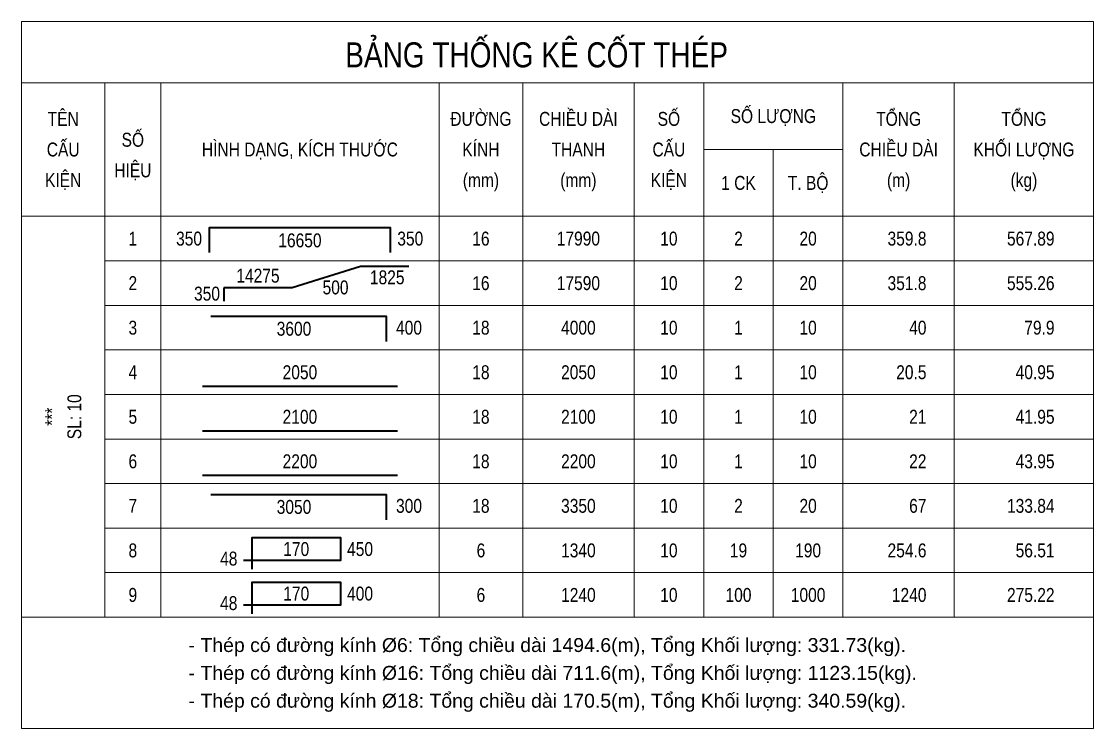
# Model space of a CAD drawing. Extents: x -165145 to 691808, y -202842 to 311040.
# Drawn here: x 252945 to 262570, y -86428 to -80078 of the extents above; entities that cross this region are included whole.
import ezdxf
from ezdxf.enums import TextEntityAlignment as Align

# ---------------------------------------------------------------- set-up
doc = ezdxf.new("R2010")
doc.units = 0
doc.header["$LTSCALE"] = 10
doc.header["$MEASUREMENT"] = 0
doc.linetypes.add('HIDDEN', pattern=[2.3807, 1.587, -0.7937])
doc.layers.get('0').update_dxf_attribs({"linetype": 'CONTINUOUS'})
for name, color, linetype, lineweight in [('DCE_BaoBeTong', 4, 'CONTINUOUS', 18), ('Dce_text', 7, 'CONTINUOUS', 13), ('DCE_ThepChu', 1, 'CONTINUOUS', 35), ('GE_KC_NETKHUAT', 9, 'HIDDEN', 20)]:
    doc.layers.add(name, color=color, linetype=linetype, lineweight=lineweight)
doc.styles.add('Dce_Text', font='arial.ttf', dxfattribs={"width": 0.8})
doc.styles.add('Dce_Text2', font='arial.ttf', dxfattribs={"width": 0.8})

# ---------------------------------------------------------------- blocks, each defined once
blk = doc.blocks.new('TKTitle')
at = {"layer": 'DCE_BaoBeTong'}
for p, q in [((15, -11), (15, -35)), ((25, -11), (25, -35)), ((75, -11), (75, -35)), ((90, -11), (90, -35)), ((110, -11), (110, -35)), ((122.5, -11), (122.5, -35)), ((147.5, -11), (147.5, -35)), ((167.5, -11), (167.5, -35)), ((122.5, -23), (147.5, -23)), ((135, -23), (135, -35))]:
    blk.add_line(p, q, dxfattribs=at)
for points in [[(0, 0), (0, -11), (0, -35), (15, -35), (25, -35), (75, -35), (90, -35), (122.5, -35), (135, -35), (147.5, -35), (167.5, -35), (192.5, -35), (192.5, -11), (192.5, 0), (0, 0)], [(0, -11), (15, -11), (25, -11), (75, -11), (90, -11), (122.5, -11), (147.5, -11), (167.5, -11), (192.5, -11)]]:
    blk.add_lwpolyline(points, dxfattribs=at)
at = {"style": 'Dce_Text', "width": 0.8}
for s, height, p in [('BẢNG THỐNG KÊ CỐT THÉP', 4.5, (92.5, -6)), ('SỐ LƯỢNG', 2.5, (135, -17)), ('TÊN', 2.5, (7.5, -17.5)), ('ĐƯỜNG', 2.5, (82.5, -17.5)), ('CHIỀU DÀI', 2.5, (100, -17.5)), ('SỐ', 2.5, (116.25, -17.5)), ('TỔNG', 2.5, (157.5, -17.5)), ('TỔNG', 2.5, (180, -17.5)), ('SỐ', 2.5, (20, -21.25)), ('CẤU', 2.5, (7.5, -23)), ('HÌNH DẠNG, KÍCH THƯỚC', 2.5, (50, -23)), ('KÍNH', 2.5, (82.5, -23)), ('CẤU', 2.5, (116.25, -23)), ('CHIỀU DÀI', 2.5, (157.5, -23)), ('KHỐI LƯỢNG', 2.5, (180, -23)), ('THANH', 2.5, (100, -23)), ('HIỆU', 2.5, (20, -26.75)), ('KIỆN', 2.5, (7.5, -28.5)), ('KIỆN', 2.5, (116.25, -28.5)), ('(mm)', 2.5, (82.5, -28.5)), ('(mm)', 2.5, (100, -28.5)), ('1 CK', 2.5, (128.75, -29)), ('T. BỘ', 2.5, (141.25, -29)), ('(m)', 2.5, (157.5, -28.5)), ('(kg)', 2.5, (180, -28.5))]:
    blk.add_text(s, height=height, dxfattribs=at).set_placement(p, align=Align.MIDDLE_CENTER)
blk = doc.blocks.new('TK4')
at = {"layer": 'DCE_BaoBeTong'}
for p, q in [((0, -8), (0, 0)), ((25, -8), (25, 0)), ((75, -8), (75, 0)), ((90, -8), (90, 0)), ((110, -8), (110, 0)), ((122.5, -8), (122.5, 0)), ((135, -8), (135, 0)), ((147.5, -8), (147.5, 0)), ((167.5, -8), (167.5, 0))]:
    blk.add_line(p, q, dxfattribs=at)
for points in [[(15, -8), (25, -8), (75, -8), (90, -8), (122.5, -8), (135, -8), (147.5, -8), (167.5, -8), (192.5, -8), (192.5, 0)], [(15, 0), (15, -8)]]:
    blk.add_lwpolyline(points, dxfattribs=at)
at = {"layer": 'DCE_ThepChu'}
blk.add_lwpolyline([(33.78, -6.5), (33.78, -2), (66.22, -2), (66.22, -6.5)], dxfattribs=at)
at = {"layer": 'Dce_text', "color": 2, "style": 'Dce_Text', "width": 0.8, "flags": 4}
for tag, p in [('SH', (20, -4)), ('L2', (50, -4.32)), ('DK', (82.5, -4)), ('sumL', (100, -4)), ('SKC', (116.25, -4)), ('SL', (128.75, -4))]:
    blk.add_attdef(tag, text='', height=2.5, dxfattribs=at).set_placement(p, align=Align.MIDDLE_CENTER)
for tag, p in [('L1', (32.43, -4)), ('Lall', (162.5, -4)), ('KL', (185.5, -4))]:
    blk.add_attdef(tag, text='', height=2.5, dxfattribs=at).set_placement(p, align=Align.MIDDLE_RIGHT)
blk.add_attdef('L3', text='', height=2.5, dxfattribs=at).set_placement((67.48, -4), align=Align.MIDDLE_LEFT)
at = {"layer": 'Dce_text', "color": 2, "style": 'Dce_Text', "width": 0.8}
blk.add_attdef('TSL', text='', height=2.5, dxfattribs=at).set_placement((141.25, -4), align=Align.MIDDLE_CENTER)
blk = doc.blocks.new('TK15A')
at = {"layer": 'DCE_BaoBeTong'}
for p, q in [((0, -8), (0, 0)), ((25, -8), (25, 0)), ((75, -8), (75, 0)), ((90, -8), (90, 0)), ((110, -8), (110, 0)), ((122.5, -8), (122.5, 0)), ((135, -8), (135, 0)), ((147.5, -8), (147.5, 0)), ((167.5, -8), (167.5, 0))]:
    blk.add_line(p, q, dxfattribs=at)
for points in [[(15, -8), (25, -8), (75, -8), (90, -8), (122.5, -8), (135, -8), (147.5, -8), (167.5, -8), (192.5, -8), (192.5, 0)], [(15, 0), (15, -8)]]:
    blk.add_lwpolyline(points, dxfattribs=at)
at = {"layer": 'DCE_ThepChu'}
for p, q in [((60.89, -1.02), (48.61, -4.83)), ((69.56, -1.02), (60.89, -1.02)), ((48.61, -4.83), (36.33, -4.83)), ((36.33, -4.83), (36.33, -7.23))]:
    blk.add_line(p, q, dxfattribs=at)
at = {"layer": 'Dce_text', "color": 2, "style": 'Dce_Text', "width": 0.8}
for tag, p in [('L2', (42.47, -2.66)), ('L4', (65.68, -2.95)), ('L3', (56.39, -4.77)), ('TSL', (141.25, -4))]:
    blk.add_attdef(tag, text='', height=2.5, dxfattribs=at).set_placement(p, align=Align.MIDDLE_CENTER)
at = {"layer": 'Dce_text', "color": 2, "style": 'Dce_Text', "width": 0.8, "flags": 4}
for tag, p in [('SH', (20, -4)), ('DK', (82.5, -4)), ('sumL', (100, -4)), ('SKC', (116.25, -4)), ('SL', (128.75, -4))]:
    blk.add_attdef(tag, text='', height=2.5, dxfattribs=at).set_placement(p, align=Align.MIDDLE_CENTER)
for tag, p in [('Lall', (162.5, -4)), ('KL', (185.5, -4))]:
    blk.add_attdef(tag, text='', height=2.5, dxfattribs=at).set_placement(p, align=Align.MIDDLE_RIGHT)
at = {"layer": 'Dce_text', "color": 2, "style": 'Dce_Text', "width": 0.8}
blk.add_attdef('L1', text='', height=2.5, dxfattribs=at).set_placement((35.65, -5.88), align=Align.MIDDLE_RIGHT)
blk = doc.blocks.new('TK3')
at = {"layer": 'DCE_BaoBeTong'}
for p, q in [((0, -8), (0, 0)), ((25, -8), (25, 0)), ((75, -8), (75, 0)), ((90, -8), (90, 0)), ((110, -8), (110, 0)), ((122.5, -8), (122.5, 0)), ((135, -8), (135, 0)), ((147.5, -8), (147.5, 0)), ((167.5, -8), (167.5, 0))]:
    blk.add_line(p, q, dxfattribs=at)
for points in [[(15, -8), (25, -8), (75, -8), (90, -8), (122.5, -8), (135, -8), (147.5, -8), (167.5, -8), (192.5, -8), (192.5, 0)], [(15, 0), (15, -8)]]:
    blk.add_lwpolyline(points, dxfattribs=at)
at = {"layer": 'DCE_ThepChu'}
blk.add_lwpolyline([(65.52, -6.5), (65.52, -2), (33.99, -2)], dxfattribs=at)
at = {"layer": 'DCE_BaoBeTong', "color": 2, "style": 'Dce_Text', "width": 0.8}
blk.add_attdef('TSL', text='', height=2.5, dxfattribs=at).set_placement((141.25, -4), align=Align.MIDDLE_CENTER)
at = {"layer": 'Dce_text', "color": 2, "style": 'Dce_Text', "width": 0.8, "flags": 4}
for tag, p in [('SH', (20, -4)), ('L1', (48.94, -4.19)), ('DK', (82.5, -4)), ('sumL', (100, -4)), ('SKC', (116.25, -4)), ('SL', (128.75, -4))]:
    blk.add_attdef(tag, text='', height=2.5, dxfattribs=at).set_placement(p, align=Align.MIDDLE_CENTER)
blk.add_attdef('L2', text='', height=2.5, dxfattribs=at).set_placement((67.26, -4), align=Align.MIDDLE_LEFT)
for tag, p in [('Lall', (162.5, -4)), ('KL', (185.5, -4))]:
    blk.add_attdef(tag, text='', height=2.5, dxfattribs=at).set_placement(p, align=Align.MIDDLE_RIGHT)
blk = doc.blocks.new('TK1')
at = {"layer": 'DCE_BaoBeTong'}
for p, q in [((0, -8), (0, 0)), ((25, -8), (25, 0)), ((75, -8), (75, 0)), ((90, -8), (90, 0)), ((110, -8), (110, 0)), ((122.5, -8), (122.5, 0)), ((135, -8), (135, 0)), ((147.5, -8), (147.5, 0)), ((167.5, -8), (167.5, 0))]:
    blk.add_line(p, q, dxfattribs=at)
for points in [[(15, -8), (25, -8), (75, -8), (90, -8), (122.5, -8), (135, -8), (147.5, -8), (167.5, -8), (192.5, -8), (192.5, 0)], [(15, 0), (15, -8)]]:
    blk.add_lwpolyline(points, dxfattribs=at)
at = {"layer": 'DCE_ThepChu'}
blk.add_lwpolyline([(32.5, -6.5), (67.5, -6.5)], dxfattribs=at)
at = {"layer": 'Dce_text', "color": 2, "style": 'Dce_Text', "width": 0.8, "flags": 4}
for tag, p in [('SH', (20, -4)), ('L', (50, -4)), ('DK', (82.5, -4)), ('sumL', (100, -4)), ('SKC', (116.25, -4)), ('SL', (128.75, -4))]:
    blk.add_attdef(tag, text='', height=2.5, dxfattribs=at).set_placement(p, align=Align.MIDDLE_CENTER)
at = {"layer": 'Dce_text', "color": 2, "style": 'Dce_Text', "width": 0.8}
blk.add_attdef('TSL', text='', height=2.5, dxfattribs=at).set_placement((141.25, -4), align=Align.MIDDLE_CENTER)
at = {"layer": 'Dce_text', "color": 2, "style": 'Dce_Text', "width": 0.8, "flags": 4}
for tag, p in [('Lall', (162.5, -4)), ('KL', (185.5, -4))]:
    blk.add_attdef(tag, text='', height=2.5, dxfattribs=at).set_placement(p, align=Align.MIDDLE_RIGHT)
blk = doc.blocks.new('TK9')
at = {"layer": 'DCE_BaoBeTong'}
for p, q in [((0, -8), (0, 0)), ((25, -8), (25, 0)), ((75, -8), (75, 0)), ((90, -8), (90, 0)), ((110, -8), (110, 0)), ((122.5, -8), (122.5, 0)), ((135, -8), (135, 0)), ((147.5, -8), (147.5, 0)), ((167.5, -8), (167.5, 0))]:
    blk.add_line(p, q, dxfattribs=at)
for points in [[(15, -8), (25, -8), (75, -8), (90, -8), (122.5, -8), (135, -8), (147.5, -8), (167.5, -8), (192.5, -8), (192.5, 0)], [(15, 0), (15, -8)]]:
    blk.add_lwpolyline(points, dxfattribs=at)
at = {"layer": 'DCE_ThepChu'}
blk.add_lwpolyline([(41.42, -7.37), (41.42, -1.7), (57.26, -1.7), (57.26, -5.81), (39.86, -5.81)], dxfattribs=at)
at = {"layer": 'Dce_text', "color": 2, "style": 'Dce_Text', "width": 0.8, "flags": 4}
for tag, p in [('SH', (20, -4)), ('DK', (82.5, -4)), ('sumL', (100, -4)), ('SKC', (116.25, -4)), ('SL', (128.75, -4))]:
    blk.add_attdef(tag, text='', height=2.5, dxfattribs=at).set_placement(p, align=Align.MIDDLE_CENTER)
at = {"layer": 'Dce_text', "color": 2, "style": 'Dce_Text', "width": 0.8}
for tag, p in [('L1', (49.34, -3.76)), ('TSL', (141.25, -4))]:
    blk.add_attdef(tag, text='', height=2.5, dxfattribs=at).set_placement(p, align=Align.MIDDLE_CENTER)
blk.add_attdef('L2', text='', height=2.5, dxfattribs=at).set_placement((58.47, -3.76), align=Align.MIDDLE_LEFT)
at = {"layer": 'Dce_text', "color": 2, "style": 'Dce_Text', "width": 0.8, "flags": 4}
for tag, p in [('Lall', (162.5, -4)), ('KL', (185.5, -4))]:
    blk.add_attdef(tag, text='', height=2.5, dxfattribs=at).set_placement(p, align=Align.MIDDLE_RIGHT)
at = {"layer": 'Dce_text', "color": 2, "style": 'Dce_Text', "width": 0.8}
blk.add_attdef('M', text='', height=2.5, dxfattribs=at).set_placement((38.78, -5.47), align=Align.MIDDLE_RIGHT)
blk = doc.blocks.new('TenCauKien')
at = {"layer": 'Dce_text', "style": 'Dce_Text', "width": 0.8}
for tag, p in [('TENCAUKIEN', (-2, 0)), ('SOCAUKIEN', (2, 0))]:
    blk.add_attdef(tag, text='', height=2.5, rotation=90, dxfattribs=at).set_placement(p, align=Align.MIDDLE_CENTER)

msp = doc.modelspace()

# ---------------------------------------------------------------- linework, layer by layer
at = {"layer": 'DCE_BaoBeTong'}
for p, q in [((252945.19378, -85428.19961), (253695.19378, -85428.19961)), ((252945.19378, -85428.19961), (252945.19378, -86428.19961)), ((262570.19378, -85428.19961), (262570.19378, -86428.19961)), ((252945.19378, -86428.19961), (262570.19378, -86428.19961))]:
    msp.add_line(p, q, dxfattribs=at)
msp.add_lwpolyline([(252945.19378, -85428.19961), (253695.19378, -85428.19961)], dxfattribs=at)

# ---------------------------------------------------------------- block references
at = {"layer": 'GE_KC_NETKHUAT', "xscale": 50, "yscale": 50, "zscale": 50}
msp.add_blockref('TKTitle', (252945.19378, -80078.19961), dxfattribs=at)
at = {"layer": 'GE_KC_NETKHUAT'}
ref = msp.add_blockref('TK4', (252945.19378, -81828.19961), dxfattribs=dict(at, xscale=50, yscale=50, zscale=50))
ref.add_attrib('SH', '1', dxfattribs={"layer": 'Dce_text', "color": 2, "height": 125, "style": 'Dce_Text', "width": 0.8}).set_placement((253945.19378, -82028.19961), align=Align.MIDDLE_CENTER)
ref.add_attrib('L2', '16650', dxfattribs={"layer": 'Dce_text', "color": 2, "height": 125, "style": 'Dce_Text', "width": 0.8}).set_placement((255445.19378, -82044.1614), align=Align.MIDDLE_CENTER)
ref.add_attrib('L1', '350', dxfattribs={"layer": 'Dce_text', "color": 2, "height": 125, "style": 'Dce_Text', "width": 0.8}).set_placement((254566.45908, -82028.19961), align=Align.MIDDLE_RIGHT)
ref.add_attrib('L3', '350', dxfattribs={"layer": 'Dce_text', "color": 2, "height": 125, "style": 'Dce_Text', "width": 0.8}).set_placement((256319.43275, -82028.19961), align=Align.MIDDLE_LEFT)
ref.add_attrib('DK', '16', dxfattribs={"layer": 'Dce_text', "color": 2, "height": 125, "style": 'Dce_Text', "width": 0.8}).set_placement((257070.19378, -82028.19961), align=Align.MIDDLE_CENTER)
ref.add_attrib('sumL', '17990', dxfattribs={"layer": 'Dce_text', "color": 2, "height": 125, "style": 'Dce_Text', "width": 0.8}).set_placement((257945.19378, -82028.19961), align=Align.MIDDLE_CENTER)
ref.add_attrib('SL', '2', dxfattribs={"layer": 'Dce_text', "color": 2, "height": 125, "style": 'Dce_Text', "width": 0.8}).set_placement((259382.69378, -82028.19961), align=Align.MIDDLE_CENTER)
ref.add_attrib('SKC', '10', dxfattribs={"layer": 'Dce_text', "color": 2, "height": 125, "style": 'Dce_Text', "width": 0.8}).set_placement((258757.69378, -82028.19961), align=Align.MIDDLE_CENTER)
ref.add_attrib('Lall', '359.8', dxfattribs={"layer": 'Dce_text', "color": 2, "height": 125, "style": 'Dce_Text', "width": 0.8}).set_placement((261070.19378, -82028.19961), align=Align.MIDDLE_RIGHT)
ref.add_attrib('KL', '567.89', dxfattribs={"layer": 'Dce_text', "color": 2, "height": 125, "style": 'Dce_Text', "width": 0.8}).set_placement((262220.19378, -82028.19961), align=Align.MIDDLE_RIGHT)
ref.add_attrib('TSL', '20', dxfattribs={"layer": 'Dce_text', "color": 2, "height": 125, "style": 'Dce_Text', "width": 0.8}).set_placement((260007.69378, -82028.19961), align=Align.MIDDLE_CENTER)
ref = msp.add_blockref('TK15A', (252945.19378, -82228.19961), dxfattribs=dict(at, xscale=50, yscale=50, zscale=50))
ref.add_attrib('L4', '1825', dxfattribs={"layer": 'Dce_text', "color": 2, "height": 125, "style": 'Dce_Text', "width": 0.8}).set_placement((256228.99241, -82375.92147), align=Align.MIDDLE_CENTER)
ref.add_attrib('TSL', '20', dxfattribs={"layer": 'Dce_text', "color": 2, "height": 125, "style": 'Dce_Text', "width": 0.8}).set_placement((260007.69378, -82428.19961), align=Align.MIDDLE_CENTER)
ref.add_attrib('L3', '500', dxfattribs={"layer": 'Dce_text', "color": 2, "height": 125, "style": 'Dce_Text', "width": 0.8}).set_placement((255764.90693, -82466.52339), align=Align.MIDDLE_CENTER)
ref.add_attrib('L2', '14275', dxfattribs={"layer": 'Dce_text', "color": 2, "height": 125, "style": 'Dce_Text', "width": 0.8}).set_placement((255068.5907, -82361.34231), align=Align.MIDDLE_CENTER)
ref.add_attrib('L1', '350', dxfattribs={"layer": 'Dce_text', "color": 2, "height": 125, "style": 'Dce_Text', "width": 0.8}).set_placement((254727.6789, -82522.43514), align=Align.MIDDLE_RIGHT)
ref.add_attrib('KL', '555.26', dxfattribs={"layer": 'Dce_text', "color": 2, "height": 125, "style": 'Dce_Text', "width": 0.8}).set_placement((262220.19378, -82428.19961), align=Align.MIDDLE_RIGHT)
ref.add_attrib('Lall', '351.8', dxfattribs={"layer": 'Dce_text', "color": 2, "height": 125, "style": 'Dce_Text', "width": 0.8}).set_placement((261070.19378, -82428.19961), align=Align.MIDDLE_RIGHT)
ref.add_attrib('SKC', '10', dxfattribs={"layer": 'Dce_text', "color": 2, "height": 125, "style": 'Dce_Text', "width": 0.8}).set_placement((258757.69378, -82428.19961), align=Align.MIDDLE_CENTER)
ref.add_attrib('SL', '2', dxfattribs={"layer": 'Dce_text', "color": 2, "height": 125, "style": 'Dce_Text', "width": 0.8}).set_placement((259382.69378, -82428.19961), align=Align.MIDDLE_CENTER)
ref.add_attrib('sumL', '17590', dxfattribs={"layer": 'Dce_text', "color": 2, "height": 125, "style": 'Dce_Text', "width": 0.8}).set_placement((257945.19378, -82428.19961), align=Align.MIDDLE_CENTER)
ref.add_attrib('DK', '16', dxfattribs={"layer": 'Dce_text', "color": 2, "height": 125, "style": 'Dce_Text', "width": 0.8}).set_placement((257070.19378, -82428.19961), align=Align.MIDDLE_CENTER)
ref.add_attrib('SH', '2', dxfattribs={"layer": 'Dce_text', "color": 2, "height": 125, "style": 'Dce_Text', "width": 0.8}).set_placement((253945.19378, -82428.19961), align=Align.MIDDLE_CENTER)
ref = msp.add_blockref('TK3', (252945.19378, -82628.19961), dxfattribs=dict(at, xscale=50, yscale=50, zscale=50))
ref.add_attrib('SH', '3', dxfattribs={"layer": 'Dce_text', "color": 2, "height": 125, "style": 'Dce_Text', "width": 0.8}).set_placement((253945.19378, -82828.19961), align=Align.MIDDLE_CENTER)
ref.add_attrib('L1', '3600', dxfattribs={"layer": 'Dce_text', "color": 2, "height": 125, "style": 'Dce_Text', "width": 0.8}).set_placement((255392.05858, -82837.80524), align=Align.MIDDLE_CENTER)
ref.add_attrib('L2', '400', dxfattribs={"layer": 'Dce_text', "color": 2, "height": 125, "style": 'Dce_Text', "width": 0.8}).set_placement((256308.07895, -82828.19961), align=Align.MIDDLE_LEFT)
ref.add_attrib('DK', '18', dxfattribs={"layer": 'Dce_text', "color": 2, "height": 125, "style": 'Dce_Text', "width": 0.8}).set_placement((257070.19378, -82828.19961), align=Align.MIDDLE_CENTER)
ref.add_attrib('sumL', '4000', dxfattribs={"layer": 'Dce_text', "color": 2, "height": 125, "style": 'Dce_Text', "width": 0.8}).set_placement((257945.19378, -82828.19961), align=Align.MIDDLE_CENTER)
ref.add_attrib('SL', '1', dxfattribs={"layer": 'Dce_text', "color": 2, "height": 125, "style": 'Dce_Text', "width": 0.8}).set_placement((259382.69378, -82828.19961), align=Align.MIDDLE_CENTER)
ref.add_attrib('SKC', '10', dxfattribs={"layer": 'Dce_text', "color": 2, "height": 125, "style": 'Dce_Text', "width": 0.8}).set_placement((258757.69378, -82828.19961), align=Align.MIDDLE_CENTER)
ref.add_attrib('Lall', '40', dxfattribs={"layer": 'Dce_text', "color": 2, "height": 125, "style": 'Dce_Text', "width": 0.8}).set_placement((261070.19378, -82828.19961), align=Align.MIDDLE_RIGHT)
ref.add_attrib('KL', '79.9', dxfattribs={"layer": 'Dce_text', "color": 2, "height": 125, "style": 'Dce_Text', "width": 0.8}).set_placement((262220.19378, -82828.19961), align=Align.MIDDLE_RIGHT)
ref.add_attrib('TSL', '10', dxfattribs={"layer": 'DCE_BaoBeTong', "color": 2, "height": 125, "style": 'Dce_Text', "width": 0.8}).set_placement((260007.69378, -82828.19961), align=Align.MIDDLE_CENTER)
ref = msp.add_blockref('TK1', (252945.19378, -83028.19961), dxfattribs=dict(at, xscale=50, yscale=50, zscale=50))
ref.add_attrib('KL', '40.95', dxfattribs={"layer": 'Dce_text', "color": 2, "height": 125, "style": 'Dce_Text', "width": 0.8}).set_placement((262220.19378, -83228.19961), align=Align.MIDDLE_RIGHT)
ref.add_attrib('Lall', '20.5', dxfattribs={"layer": 'Dce_text', "color": 2, "height": 125, "style": 'Dce_Text', "width": 0.8}).set_placement((261070.19378, -83228.19961), align=Align.MIDDLE_RIGHT)
ref.add_attrib('SKC', '10', dxfattribs={"layer": 'Dce_text', "color": 2, "height": 125, "style": 'Dce_Text', "width": 0.8}).set_placement((258757.69378, -83228.19961), align=Align.MIDDLE_CENTER)
ref.add_attrib('SL', '1', dxfattribs={"layer": 'Dce_text', "color": 2, "height": 125, "style": 'Dce_Text', "width": 0.8}).set_placement((259382.69378, -83228.19961), align=Align.MIDDLE_CENTER)
ref.add_attrib('sumL', '2050', dxfattribs={"layer": 'Dce_text', "color": 2, "height": 125, "style": 'Dce_Text', "width": 0.8}).set_placement((257945.19378, -83228.19961), align=Align.MIDDLE_CENTER)
ref.add_attrib('DK', '18', dxfattribs={"layer": 'Dce_text', "color": 2, "height": 125, "style": 'Dce_Text', "width": 0.8}).set_placement((257070.19378, -83228.19961), align=Align.MIDDLE_CENTER)
ref.add_attrib('L', '2050', dxfattribs={"layer": 'Dce_text', "color": 2, "height": 125, "style": 'Dce_Text', "width": 0.8}).set_placement((255445.19378, -83228.19961), align=Align.MIDDLE_CENTER)
ref.add_attrib('SH', '4', dxfattribs={"layer": 'Dce_text', "color": 2, "height": 125, "style": 'Dce_Text', "width": 0.8}).set_placement((253945.19378, -83228.19961), align=Align.MIDDLE_CENTER)
ref.add_attrib('TSL', '10', dxfattribs={"layer": 'Dce_text', "color": 2, "height": 125, "style": 'Dce_Text', "width": 0.8}).set_placement((260007.69378, -83228.19961), align=Align.MIDDLE_CENTER)
ref = msp.add_blockref('TK1', (252945.19378, -83428.19961), dxfattribs=dict(at, xscale=50, yscale=50, zscale=50))
ref.add_attrib('KL', '41.95', dxfattribs={"layer": 'Dce_text', "color": 2, "height": 125, "style": 'Dce_Text', "width": 0.8}).set_placement((262220.19378, -83628.19961), align=Align.MIDDLE_RIGHT)
ref.add_attrib('Lall', '21', dxfattribs={"layer": 'Dce_text', "color": 2, "height": 125, "style": 'Dce_Text', "width": 0.8}).set_placement((261070.19378, -83628.19961), align=Align.MIDDLE_RIGHT)
ref.add_attrib('SKC', '10', dxfattribs={"layer": 'Dce_text', "color": 2, "height": 125, "style": 'Dce_Text', "width": 0.8}).set_placement((258757.69378, -83628.19961), align=Align.MIDDLE_CENTER)
ref.add_attrib('SL', '1', dxfattribs={"layer": 'Dce_text', "color": 2, "height": 125, "style": 'Dce_Text', "width": 0.8}).set_placement((259382.69378, -83628.19961), align=Align.MIDDLE_CENTER)
ref.add_attrib('sumL', '2100', dxfattribs={"layer": 'Dce_text', "color": 2, "height": 125, "style": 'Dce_Text', "width": 0.8}).set_placement((257945.19378, -83628.19961), align=Align.MIDDLE_CENTER)
ref.add_attrib('DK', '18', dxfattribs={"layer": 'Dce_text', "color": 2, "height": 125, "style": 'Dce_Text', "width": 0.8}).set_placement((257070.19378, -83628.19961), align=Align.MIDDLE_CENTER)
ref.add_attrib('L', '2100', dxfattribs={"layer": 'Dce_text', "color": 2, "height": 125, "style": 'Dce_Text', "width": 0.8}).set_placement((255445.19378, -83628.19961), align=Align.MIDDLE_CENTER)
ref.add_attrib('SH', '5', dxfattribs={"layer": 'Dce_text', "color": 2, "height": 125, "style": 'Dce_Text', "width": 0.8}).set_placement((253945.19378, -83628.19961), align=Align.MIDDLE_CENTER)
ref.add_attrib('TSL', '10', dxfattribs={"layer": 'Dce_text', "color": 2, "height": 125, "style": 'Dce_Text', "width": 0.8}).set_placement((260007.69378, -83628.19961), align=Align.MIDDLE_CENTER)
at = {"layer": 'GE_KC_NETKHUAT', "xscale": 50, "yscale": 50, "zscale": 50}
msp.add_blockref('TenCauKien', (253320.19378, -83628.19961), dxfattribs=at).add_auto_attribs({'SOCAUKIEN': 'SL: 10', 'TENCAUKIEN': '***'})
at = {"layer": 'GE_KC_NETKHUAT'}
ref = msp.add_blockref('TK1', (252945.19378, -83828.19961), dxfattribs=dict(at, xscale=50, yscale=50, zscale=50))
ref.add_attrib('KL', '43.95', dxfattribs={"layer": 'Dce_text', "color": 2, "height": 125, "style": 'Dce_Text', "width": 0.8}).set_placement((262220.19378, -84028.19961), align=Align.MIDDLE_RIGHT)
ref.add_attrib('Lall', '22', dxfattribs={"layer": 'Dce_text', "color": 2, "height": 125, "style": 'Dce_Text', "width": 0.8}).set_placement((261070.19378, -84028.19961), align=Align.MIDDLE_RIGHT)
ref.add_attrib('SKC', '10', dxfattribs={"layer": 'Dce_text', "color": 2, "height": 125, "style": 'Dce_Text', "width": 0.8}).set_placement((258757.69378, -84028.19961), align=Align.MIDDLE_CENTER)
ref.add_attrib('SL', '1', dxfattribs={"layer": 'Dce_text', "color": 2, "height": 125, "style": 'Dce_Text', "width": 0.8}).set_placement((259382.69378, -84028.19961), align=Align.MIDDLE_CENTER)
ref.add_attrib('sumL', '2200', dxfattribs={"layer": 'Dce_text', "color": 2, "height": 125, "style": 'Dce_Text', "width": 0.8}).set_placement((257945.19378, -84028.19961), align=Align.MIDDLE_CENTER)
ref.add_attrib('DK', '18', dxfattribs={"layer": 'Dce_text', "color": 2, "height": 125, "style": 'Dce_Text', "width": 0.8}).set_placement((257070.19378, -84028.19961), align=Align.MIDDLE_CENTER)
ref.add_attrib('L', '2200', dxfattribs={"layer": 'Dce_text', "color": 2, "height": 125, "style": 'Dce_Text', "width": 0.8}).set_placement((255445.19378, -84028.19961), align=Align.MIDDLE_CENTER)
ref.add_attrib('SH', '6', dxfattribs={"layer": 'Dce_text', "color": 2, "height": 125, "style": 'Dce_Text', "width": 0.8}).set_placement((253945.19378, -84028.19961), align=Align.MIDDLE_CENTER)
ref.add_attrib('TSL', '10', dxfattribs={"layer": 'Dce_text', "color": 2, "height": 125, "style": 'Dce_Text', "width": 0.8}).set_placement((260007.69378, -84028.19961), align=Align.MIDDLE_CENTER)
ref = msp.add_blockref('TK3', (252945.19378, -84228.19961), dxfattribs=dict(at, xscale=50, yscale=50, zscale=50))
ref.add_attrib('SH', '7', dxfattribs={"layer": 'Dce_text', "color": 2, "height": 125, "style": 'Dce_Text', "width": 0.8}).set_placement((253945.19378, -84428.19961), align=Align.MIDDLE_CENTER)
ref.add_attrib('L1', '3050', dxfattribs={"layer": 'Dce_text', "color": 2, "height": 125, "style": 'Dce_Text', "width": 0.8}).set_placement((255392.05858, -84437.80524), align=Align.MIDDLE_CENTER)
ref.add_attrib('L2', '300', dxfattribs={"layer": 'Dce_text', "color": 2, "height": 125, "style": 'Dce_Text', "width": 0.8}).set_placement((256308.07895, -84428.19961), align=Align.MIDDLE_LEFT)
ref.add_attrib('DK', '18', dxfattribs={"layer": 'Dce_text', "color": 2, "height": 125, "style": 'Dce_Text', "width": 0.8}).set_placement((257070.19378, -84428.19961), align=Align.MIDDLE_CENTER)
ref.add_attrib('sumL', '3350', dxfattribs={"layer": 'Dce_text', "color": 2, "height": 125, "style": 'Dce_Text', "width": 0.8}).set_placement((257945.19378, -84428.19961), align=Align.MIDDLE_CENTER)
ref.add_attrib('SL', '2', dxfattribs={"layer": 'Dce_text', "color": 2, "height": 125, "style": 'Dce_Text', "width": 0.8}).set_placement((259382.69378, -84428.19961), align=Align.MIDDLE_CENTER)
ref.add_attrib('SKC', '10', dxfattribs={"layer": 'Dce_text', "color": 2, "height": 125, "style": 'Dce_Text', "width": 0.8}).set_placement((258757.69378, -84428.19961), align=Align.MIDDLE_CENTER)
ref.add_attrib('Lall', '67', dxfattribs={"layer": 'Dce_text', "color": 2, "height": 125, "style": 'Dce_Text', "width": 0.8}).set_placement((261070.19378, -84428.19961), align=Align.MIDDLE_RIGHT)
ref.add_attrib('KL', '133.84', dxfattribs={"layer": 'Dce_text', "color": 2, "height": 125, "style": 'Dce_Text', "width": 0.8}).set_placement((262220.19378, -84428.19961), align=Align.MIDDLE_RIGHT)
ref.add_attrib('TSL', '20', dxfattribs={"layer": 'DCE_BaoBeTong', "color": 2, "height": 125, "style": 'Dce_Text', "width": 0.8}).set_placement((260007.69378, -84428.19961), align=Align.MIDDLE_CENTER)
ref = msp.add_blockref('TK9', (252945.19378, -84628.19961), dxfattribs=dict(at, xscale=50, yscale=50, zscale=50))
ref.add_attrib('L2', '450', dxfattribs={"layer": 'Dce_text', "color": 2, "height": 125, "style": 'Dce_Text', "width": 0.8}).set_placement((255868.72225, -84816.01753), align=Align.MIDDLE_LEFT)
ref.add_attrib('L1', '170', dxfattribs={"layer": 'Dce_text', "color": 2, "height": 125, "style": 'Dce_Text', "width": 0.8}).set_placement((255412.2559, -84816.01753), align=Align.MIDDLE_CENTER)
ref.add_attrib('M', '48', dxfattribs={"layer": 'Dce_text', "color": 2, "height": 125, "style": 'Dce_Text', "width": 0.8}).set_placement((254884.13279, -84901.57888), align=Align.MIDDLE_RIGHT)
ref.add_attrib('SH', '8', dxfattribs={"layer": 'Dce_text', "color": 2, "height": 125, "style": 'Dce_Text', "width": 0.8}).set_placement((253945.19378, -84828.19961), align=Align.MIDDLE_CENTER)
ref.add_attrib('DK', '6', dxfattribs={"layer": 'Dce_text', "color": 2, "height": 125, "style": 'Dce_Text', "width": 0.8}).set_placement((257070.19378, -84828.19961), align=Align.MIDDLE_CENTER)
ref.add_attrib('sumL', '1340', dxfattribs={"layer": 'Dce_text', "color": 2, "height": 125, "style": 'Dce_Text', "width": 0.8}).set_placement((257945.19378, -84828.19961), align=Align.MIDDLE_CENTER)
ref.add_attrib('SL', '19', dxfattribs={"layer": 'Dce_text', "color": 2, "height": 125, "style": 'Dce_Text', "width": 0.8}).set_placement((259382.69378, -84828.19961), align=Align.MIDDLE_CENTER)
ref.add_attrib('SKC', '10', dxfattribs={"layer": 'Dce_text', "color": 2, "height": 125, "style": 'Dce_Text', "width": 0.8}).set_placement((258757.69378, -84828.19961), align=Align.MIDDLE_CENTER)
ref.add_attrib('Lall', '254.6', dxfattribs={"layer": 'Dce_text', "color": 2, "height": 125, "style": 'Dce_Text', "width": 0.8}).set_placement((261070.19378, -84828.19961), align=Align.MIDDLE_RIGHT)
ref.add_attrib('KL', '56.51', dxfattribs={"layer": 'Dce_text', "color": 2, "height": 125, "style": 'Dce_Text', "width": 0.8}).set_placement((262220.19378, -84828.19961), align=Align.MIDDLE_RIGHT)
ref.add_attrib('TSL', '190', dxfattribs={"layer": 'Dce_text', "color": 2, "height": 125, "style": 'Dce_Text', "width": 0.8}).set_placement((260007.69378, -84828.19961), align=Align.MIDDLE_CENTER)
ref = msp.add_blockref('TK9', (252945.19378, -85028.19961), dxfattribs=dict(at, xscale=50, yscale=50, zscale=50))
ref.add_attrib('L2', '400', dxfattribs={"layer": 'Dce_text', "color": 2, "height": 125, "style": 'Dce_Text', "width": 0.8}).set_placement((255868.72225, -85216.01753), align=Align.MIDDLE_LEFT)
ref.add_attrib('L1', '170', dxfattribs={"layer": 'Dce_text', "color": 2, "height": 125, "style": 'Dce_Text', "width": 0.8}).set_placement((255412.2559, -85216.01753), align=Align.MIDDLE_CENTER)
ref.add_attrib('M', '48', dxfattribs={"layer": 'Dce_text', "color": 2, "height": 125, "style": 'Dce_Text', "width": 0.8}).set_placement((254884.13279, -85301.57888), align=Align.MIDDLE_RIGHT)
ref.add_attrib('SH', '9', dxfattribs={"layer": 'Dce_text', "color": 2, "height": 125, "style": 'Dce_Text', "width": 0.8}).set_placement((253945.19378, -85228.19961), align=Align.MIDDLE_CENTER)
ref.add_attrib('DK', '6', dxfattribs={"layer": 'Dce_text', "color": 2, "height": 125, "style": 'Dce_Text', "width": 0.8}).set_placement((257070.19378, -85228.19961), align=Align.MIDDLE_CENTER)
ref.add_attrib('sumL', '1240', dxfattribs={"layer": 'Dce_text', "color": 2, "height": 125, "style": 'Dce_Text', "width": 0.8}).set_placement((257945.19378, -85228.19961), align=Align.MIDDLE_CENTER)
ref.add_attrib('SL', '100', dxfattribs={"layer": 'Dce_text', "color": 2, "height": 125, "style": 'Dce_Text', "width": 0.8}).set_placement((259382.69378, -85228.19961), align=Align.MIDDLE_CENTER)
ref.add_attrib('SKC', '10', dxfattribs={"layer": 'Dce_text', "color": 2, "height": 125, "style": 'Dce_Text', "width": 0.8}).set_placement((258757.69378, -85228.19961), align=Align.MIDDLE_CENTER)
ref.add_attrib('Lall', '1240', dxfattribs={"layer": 'Dce_text', "color": 2, "height": 125, "style": 'Dce_Text', "width": 0.8}).set_placement((261070.19378, -85228.19961), align=Align.MIDDLE_RIGHT)
ref.add_attrib('KL', '275.22', dxfattribs={"layer": 'Dce_text', "color": 2, "height": 125, "style": 'Dce_Text', "width": 0.8}).set_placement((262220.19378, -85228.19961), align=Align.MIDDLE_RIGHT)
ref.add_attrib('TSL', '1000', dxfattribs={"layer": 'Dce_text', "color": 2, "height": 125, "style": 'Dce_Text', "width": 0.8}).set_placement((260007.69378, -85228.19961), align=Align.MIDDLE_CENTER)

# ---------------------------------------------------------------- texts
at = {"layer": 'Dce_text', "style": 'Dce_Text2'}
for s, p in [('- Thép có đường kính Ø6: Tổng chiều dài 1494.6(m), Tổng Khối lượng: 331.73(kg).', (254445.19378, -85678.19961)), ('- Thép có đường kính Ø16: Tổng chiều dài 711.6(m), Tổng Khối lượng: 1123.15(kg).', (254445.19378, -85928.19961)), ('- Thép có đường kính Ø18: Tổng chiều dài 170.5(m), Tổng Khối lượng: 340.59(kg).', (254445.19378, -86178.19961))]:
    msp.add_text(s, height=125, dxfattribs=at).set_placement(p, align=Align.MIDDLE_LEFT)

doc.saveas('drawing.dxf')
